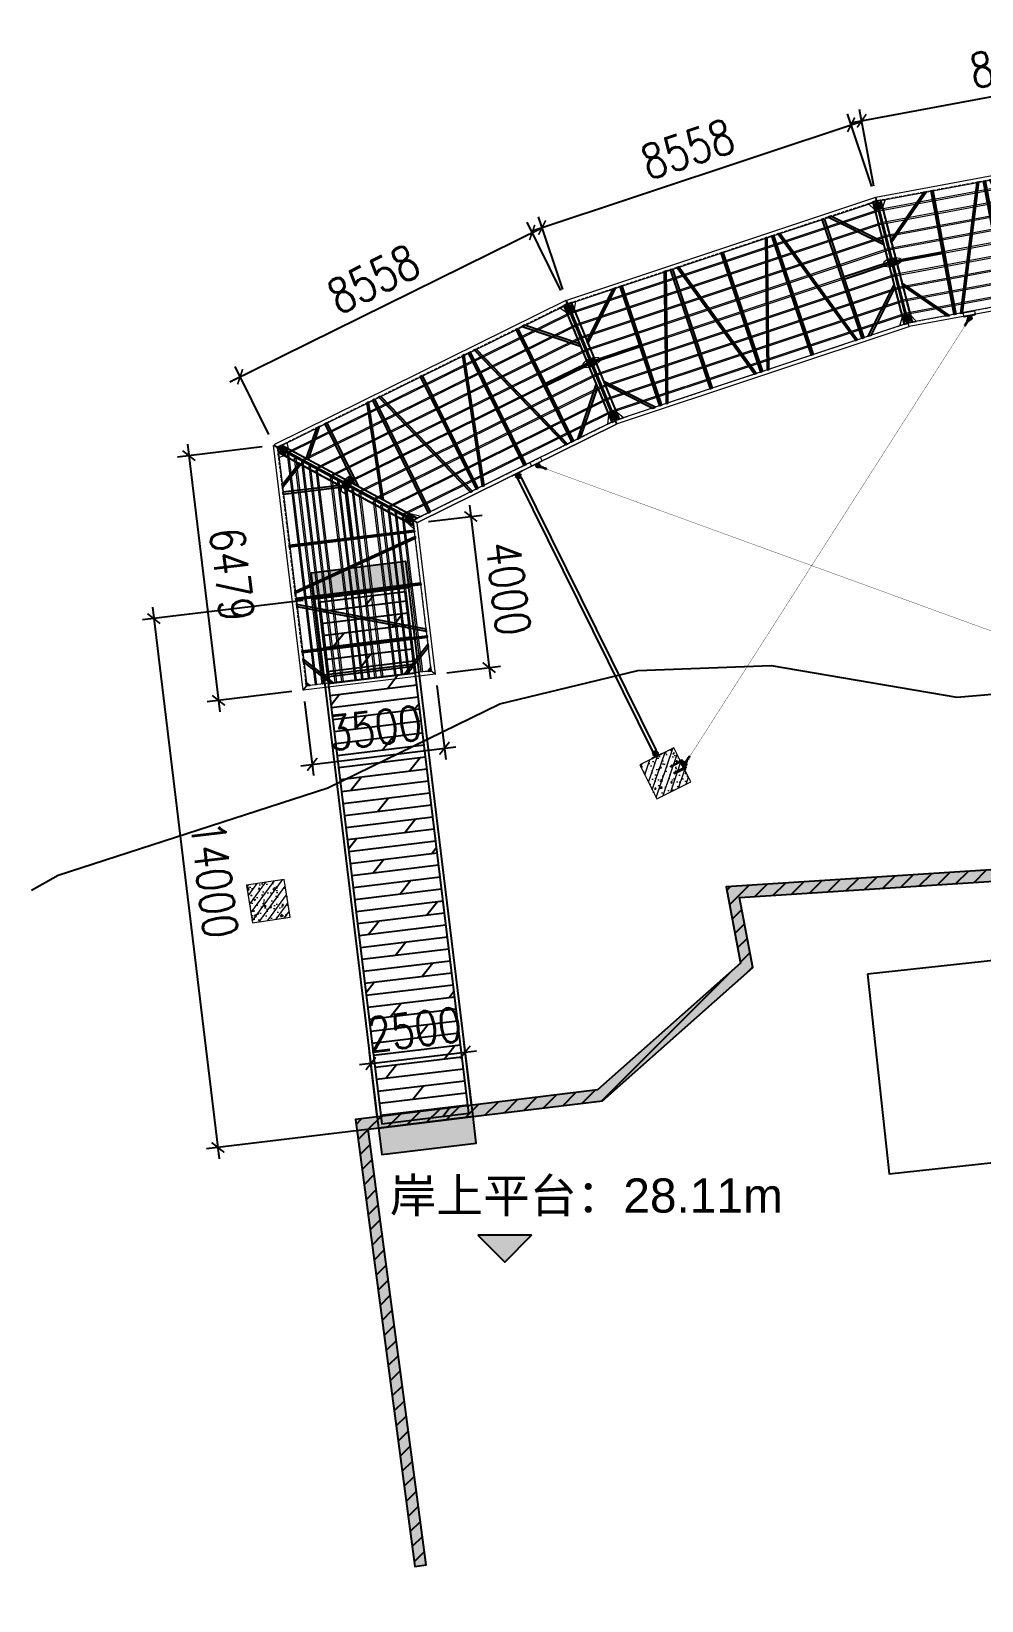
# Model space of a CAD drawing. Header units: millimetres. Extents: x 11827 to 862553, y 15071 to 134256.
# Drawn here: x 392438 to 417404, y 47654 to 88890 of the extents above; entities that cross this region are included whole.
import ezdxf

# ---------------------------------------------------------------- set-up
doc = ezdxf.new("R2010")
doc.units = ezdxf.units.MM
for name, pattern in [('CENTER', [2, 1.25, -0.25, 0.25, -0.25]), ('DASHDOT2', [12.7, 6.35, -3.175, 0, -3.175]), ('DASHED2', [9.525, 6.35, -3.175]), ('HIDDEN', [0.375, 0.25, -0.125])]:
    doc.linetypes.add(name, pattern=pattern)
for name, color, linetype in [('BS-Annectent', 115, 'Continuous'), ('HR-dimension', 9, 'Continuous'), ('STEEL', 34, 'Continuous'), ('抱桩器', 255, 'Continuous'), ('连接端梁', 130, 'Continuous'), ('铝横梁', 220, 'Continuous')]:
    doc.layers.add(name, color=color, linetype=linetype)
for name, color, linetype, lineweight in [('加强板', 140, 'Continuous', 18), ('扣板', 7, 'Continuous', 9), ('文字标注', 220, 'Continuous', 18), ('橡胶块', 30, 'Continuous', 9), ('结构', 52, 'Continuous', 18), ('虚线', 8, 'Continuous', 0), ('铝主梁', 3, 'Continuous', 9), ('铝龙骨', 7, 'Continuous', 9)]:
    doc.layers.add(name, color=color, linetype=linetype, lineweight=lineweight)
doc.styles.add('HZTXT', font='txtw.shx', dxfattribs={"width": 0.8, "bigfont": 'hztxtw.shx'})
doc.styles.get("Standard").update_dxf_attribs({"font": 'arial.ttf'})
doc.dimstyles.new('DIM-300', dxfattribs={"dimscale": 300, "dimtxt": 3, "dimasz": 1, "dimexe": 1, "dimexo": 1, "dimgap": 1, "dimtad": 1, "dimdec": 0, "dimdsep": 46, "dimtxsty": 'HZTXT', "dimblk": 'ARCHTICK', "dimcen": 0, "dimdle": 1, "dimclrd": 9, "dimclre": 9, "dimclrt": 2, "dimadec": 1, "dimazin": 0, "dimtfac": 1, "dimtdec": 0, "dimtix": 1, "dimtmove": 2, "dimatfit": 3, "dimldrblk": 'ARCHTICK', "dimfxl": 10, "dimtolj": 1, "dimtzin": 0, "dimarcsym": 1})
pattern_1 = [(322.3042363, (-182477.9547, -50528.7565), (6.337899573, -0.8851938), [7.9375, -1.5875, 0, -1.5875])]
pattern_2 = [(322.3042363, (-55311.4466, 178520.0052), (6.337899573, -0.8851938), [7.9375, -1.5875, 0, -1.5875])]
pattern_3 = [(45, (-68008.16, -15146.68), (-112.2532, 112.2532), [])]
pattern_4 = [(50, (-68008.16, -15146.68), (455.4617, -39.8477), [47.625, -523.875]), (355, (-68008.16, -15146.7), (-88.1086, 477.642), [38.1, -419.1015]), (100.45144, (-67970.2, -15150), (367.353, 437.7944), [40.475, -445.2256]), (46.1842, (-68008.16, -15019.7), (677.6976, -105.106), [71.4375, -785.8125]), (96.6356, (-67951.7, -15028.44), (593.5103, 618.5653), [60.7126, -667.839]), (351.1842, (-68008.16, -15019.7), (593.51, 618.565), [57.15, -628.649]), (21, (-67944.66, -15051.43), (379.036, -255.663), [47.625, -523.875]), (326, (-67944.66, -15051.43), (154.505, 460.47), [38.1, -419.1]), (71.45144, (-67913.07, -15072.74), (533.541, 204.807), [40.475, -445.2248]), (37.5, (-68008.16, -15146.68), (7.7215, 211.3876), [0, -414.02, 0, -425.45, 0, -420.6875]), (7.5, (-68008.16, -15146.68), (167.04916, 250.45144), [0, -242.57, 0, -404.495, 0, -160.3375]), (327.5, (-68149.76, -15146.68), (338.9765, -14.32186), [0, -158.75, 0, -495.3, 0, -657.225]), (317.5, (-68213.26, -15146.68), (370.323, 63.5662), [0, -206.375, 0, -328.93, 0, -466.725])]

# ---------------------------------------------------------------- blocks, each defined once
blk = doc.blocks.new('thwerg')
at = {"linetype": 'Continuous'}
h = blk.add_hatch(dxfattribs=at)
h.set_pattern_fill('AR-CONC', color=252, scale=5)
h.paths.add_polyline_path([(125890, -32795), (125541, -30956), (144375, -29749), (144792, -28301), (167849, -30703), (167718, -32134), (177330, -33007), (175981, -40288), (177064, -40496), (176008, -49398), (176306, -49434), (177395, -40254), (176330, -40050), (177685, -32738), (168044, -31863), (168175, -30435), (144574, -27977), (144145, -29463), (125184, -30678), (125563, -32683), (121810, -36014), (115445, -36787), (117010, -48533), (117307, -48493), (115782, -37048), (121939, -36301)])
h = blk.add_hatch(dxfattribs=at)
h.set_pattern_fill('ANSI31', color=252, scale=100)
h.paths.add_polyline_path([(144375, -29749), (144792, -28301), (167849, -30703), (167718, -32134), (177330, -33007), (175981, -40288), (177064, -40496), (176008, -49398), (176306, -49434), (177395, -40254), (176330, -40050), (177685, -32738), (168044, -31863), (168175, -30435), (144574, -27977), (144145, -29463), (125184, -30678), (125563, -32683), (121810, -36014), (115445, -36787), (117010, -48533), (117307, -48493), (115782, -37048), (121939, -36301), (125890, -32795), (125541, -30956)])
at = {"color": 252, "linetype": 'Continuous', "flags": 128}
for points, elevation in [([(106933, -30769), (107635, -30369), (114725, -28078), (119240, -25868), (122867, -24992), (126369, -24863), (131244, -25695), (140044, -24946), (146723, -24787), (160192, -25793), (172447, -28232), (182746, -30446)], -32017), ([(168175, -30435), (144574, -27977), (144145, -29463), (125184, -30678), (125563, -32683), (121810, -36014), (115445, -36787), (117010, -48533), (117307, -48493), (115782, -37048), (121939, -36301), (125890, -32795), (125541, -30956), (144375, -29749), (144792, -28301), (167849, -30703)], -2496)]:
    blk.add_lwpolyline(points, dxfattribs=dict(at, elevation=elevation))
at = {"color": 252, "linetype": 'Continuous', "elevation": -32017, "flags": 128}
blk.add_lwpolyline([(128902, -32969), (129469, -38215), (138338, -37256), (137771, -32010), (128902, -32969)], close=True, dxfattribs=at)
blk = doc.blocks.new('_ArchTick')
at = {"color": 0, "linetype": 'ByBlock', "lineweight": 100, "const_width": 0.15}
blk.add_lwpolyline([(-0.5, -0.5), (0.5, 0.5)], dxfattribs=at)
blk = doc.blocks.new('*D181')
at = {"color": 9, "lineweight": -2, "transparency": 16777216}
for p, q in [((403946, 76441), (404501, 71874)), ((402872, 76008), (404280, 76179)), ((403353, 72037), (404762, 72208))]:
    blk.add_line(p, q, dxfattribs=at)
at = {"layer": 'Defpoints', "color": 0, "transparency": 16777216}
for p in [(402574, 75972, 29521), (404464, 72172), (403056, 72001, 29521)]:
    blk.add_point(p, dxfattribs=at)
at = {"color": 9, "lineweight": -2, "transparency": 16777216, "xscale": 300, "yscale": 300, "zscale": 300}
for p, rotation in [((403983, 76143), 96.91862478794042), ((404464, 72172), 276.9186247879404)]:
    blk.add_blockref('_ArchTick', p, dxfattribs=dict(at, rotation=rotation))
at = {"color": 2, "transparency": 16777216, "insert": (404968, 74248), "char_height": 900, "attachment_point": 5, "rotation": 276.9186, "style": 'HZTXT'}
blk.add_mtext('\\A1;4000', dxfattribs=at)
blk = doc.blocks.new('*D182')
at = {"color": 9, "lineweight": -2, "transparency": 16777216}
for p, q in [((403092, 71703), (403328, 69754)), ((399617, 71282), (399854, 69332)), ((399520, 69594), (403590, 70088))]:
    blk.add_line(p, q, dxfattribs=at)
at = {"layer": 'Defpoints', "color": 0, "transparency": 16777216}
for p in [(403056, 72001, 29521), (399581, 71579, 29521), (403292, 70052)]:
    blk.add_point(p, dxfattribs=at)
at = {"color": 9, "lineweight": -2, "transparency": 16777216, "xscale": 300, "yscale": 300, "zscale": 300}
for p, rotation in [((403292, 70052), 6.9186247879407), ((399818, 69630), 186.9186247879407)]:
    blk.add_blockref('_ArchTick', p, dxfattribs=dict(at, rotation=rotation))
at = {"color": 2, "transparency": 16777216, "insert": (401464, 70585), "char_height": 900, "attachment_point": 5, "rotation": 6.9186, "style": 'HZTXT'}
blk.add_mtext('\\A1;3500', dxfattribs=at)
blk = doc.blocks.new('GW-2.5x15m')
h = blk.add_hatch()
h.set_pattern_fill('DOLMIT', color=252, scale=50, angle=89.9991)
h.set_pattern_definition([(89.999106, (-806344.56, -2433484.9), (-317.5, 0.004954), []), (134.999106, (-806344.6, -2433484.9), (-635.00947, -634.98966), [449.0128, -898.0256])])
edge = h.paths.add_edge_path()
edge.add_line((134432, 62749), (120632, 62749))
edge.add_line((120632, 62749), (120632, 60449))
edge.add_line((119632, 60449), (134432, 60449))
edge.add_line((134432, 60449), (134432, 62749))
h = blk.add_hatch()
h.set_pattern_fill('DOTS', color=256, scale=50)
h.paths.add_polyline_path([(120532, 62849), (119832, 62849), (119832, 60349), (120532, 60349)])
h.paths.add_polyline_path([(135232, 62849), (134532, 62849), (134532, 60349), (135232, 60349)])
at = {"color": 1}
for points in [[(120532, 62849), (120532, 60349), (119832, 60349), (119832, 62849)], [(134532, 62849), (134532, 60349), (135232, 60349), (135232, 62849)]]:
    blk.add_lwpolyline(points, close=True, dxfattribs=at)
at = {"layer": '抱桩器', "color": 1}
for points in [[(120532, 60349), (134532, 60349), (134532, 62849), (120532, 62849)], [(120632, 60449), (134432, 60449), (134432, 62749), (120632, 62749)]]:
    blk.add_lwpolyline(points, close=True, dxfattribs=at)
blk = doc.blocks.new('*U162')
at = {"layer": '结构'}
h = blk.add_hatch(dxfattribs=at)
h.set_pattern_fill('ANSI36', color=252, angle=-82.6958)
h.set_pattern_definition(pattern_1)
h.paths.add_polyline_path([(-129, 51), (-150, 49), (-148, 37), (-127, 39)])
h.paths.add_polyline_path([(109, 82), (-111, 54), (-109, 42), (111, 70)])
h.paths.add_polyline_path([(148, 87), (127, 84), (129, 72), (150, 75)])
h.paths.add_polyline_path([(62, 64), (50, 62), (56, 15), (68, 17)])
h.paths.add_polyline_path([(73, -19), (61, -20), (64, -47), (76, -45)])
h.paths.add_polyline_path([(7, 56), (-5, 55), (1, 8), (13, 10)])
h.paths.add_polyline_path([(17, -26), (5, -27), (9, -54), (21, -53)])
h.paths.add_polyline_path([(-49, 49), (-61, 48), (-55, 1), (-43, 3)])
h.paths.add_polyline_path([(-38, -33), (-50, -34), (-47, -61), (-35, -60)])
h = blk.add_hatch(dxfattribs=at)
h.set_pattern_fill('ANSI36', color=252, angle=-82.6958)
h.set_pattern_definition(pattern_2)
h.paths.add_polyline_path([(39, 13), (36, 40), (24, 39), (27, 12)])
h.paths.add_polyline_path([(49, -64), (44, -22), (32, -24), (37, -66)])
h.paths.add_polyline_path([(77, -73), (76, -61), (-43, -76), (-42, -88)])
h.paths.add_polyline_path([(-5, -71), (-10, -29), (-22, -31), (-16, -72)])
h.paths.add_polyline_path([(-14, 6), (-18, 33), (-30, 32), (-26, 5)])
at = {"layer": '文字标注', "color": 1, "linetype": 'CENTER', "ltscale": 2}
for points in [[(-129, 51), (-111, 54), (-109, 42), (-127, 39)], [(-38, -33), (-50, -34), (-55, 1), (-43, 3)], [(-10, -29), (-22, -31), (-26, 5), (-14, 6)], [(17, -26), (5, -27), (1, 8), (13, 10)], [(44, -22), (32, -24), (27, 12), (39, 13)], [(61, -20), (73, -19), (68, 17), (56, 15)], [(127, 84), (109, 82), (111, 70), (129, 72)]]:
    blk.add_lwpolyline(points, close=True, dxfattribs=at)
for points in [[(-118, 36), (-119, 47), (-120, 57)], [(106, 4), (-84, -21)], [(120, 66), (119, 78), (118, 88)], [(74, 0), (-56, -17)]]:
    blk.add_lwpolyline(points, dxfattribs=at)
at = {"layer": '结构'}
for points in [[(-150, 49), (148, 87), (150, 75), (-148, 37), (-150, 49)], [(-49, 49), (-35, -60), (-47, -61), (-61, 48), (-49, 49)], [(-18, 33), (-5, -71), (-16, -72), (-30, 32), (-18, 33)], [(7, 56), (21, -53), (9, -54), (-5, 55), (7, 56)], [(36, 40), (49, -64), (37, -66), (24, 39), (36, 40)], [(50, 62), (64, -47), (76, -45), (62, 64), (50, 62)]]:
    blk.add_lwpolyline(points, dxfattribs=at)
blk.add_lwpolyline([(-43, -76), (76, -61), (77, -73), (-42, -88)], close=True, dxfattribs=at)
blk = doc.blocks.new('*U163')
at = {"color": 0, "linetype": 'ByBlock', "lineweight": -2, "transparency": 16777216}
blk.add_blockref('*U162', (0, 0), dxfattribs=at)
blk = doc.blocks.new('*U164')
at = {"layer": '结构'}
h = blk.add_hatch(dxfattribs=at)
h.set_pattern_fill('ANSI36', color=252, angle=-82.6958)
h.set_pattern_definition(pattern_1)
h.paths.add_polyline_path([(-129, 51), (-150, 49), (-148, 37), (-127, 39)])
h.paths.add_polyline_path([(109, 82), (-111, 54), (-109, 42), (111, 70)])
h.paths.add_polyline_path([(148, 87), (127, 84), (129, 72), (150, 75)])
h.paths.add_polyline_path([(62, 64), (50, 62), (56, 15), (68, 17)])
h.paths.add_polyline_path([(73, -19), (61, -20), (64, -47), (76, -45)])
h.paths.add_polyline_path([(7, 56), (-5, 55), (1, 8), (13, 10)])
h.paths.add_polyline_path([(17, -26), (5, -27), (9, -54), (21, -53)])
h.paths.add_polyline_path([(-49, 49), (-61, 48), (-55, 1), (-43, 3)])
h.paths.add_polyline_path([(-38, -33), (-50, -34), (-47, -61), (-35, -60)])
h = blk.add_hatch(dxfattribs=at)
h.set_pattern_fill('ANSI36', color=252, angle=-82.6958)
h.set_pattern_definition(pattern_2)
h.paths.add_polyline_path([(39, 13), (36, 40), (24, 39), (27, 12)])
h.paths.add_polyline_path([(49, -64), (44, -22), (32, -24), (37, -66)])
h.paths.add_polyline_path([(77, -73), (76, -61), (-43, -76), (-42, -88)])
h.paths.add_polyline_path([(-5, -71), (-10, -29), (-22, -31), (-16, -72)])
h.paths.add_polyline_path([(-14, 6), (-18, 33), (-30, 32), (-26, 5)])
at = {"layer": '文字标注', "color": 1, "linetype": 'CENTER', "ltscale": 2}
for points in [[(-129, 51), (-111, 54), (-109, 42), (-127, 39)], [(-38, -33), (-50, -34), (-55, 1), (-43, 3)], [(-10, -29), (-22, -31), (-26, 5), (-14, 6)], [(17, -26), (5, -27), (1, 8), (13, 10)], [(44, -22), (32, -24), (27, 12), (39, 13)], [(61, -20), (73, -19), (68, 17), (56, 15)], [(127, 84), (109, 82), (111, 70), (129, 72)]]:
    blk.add_lwpolyline(points, close=True, dxfattribs=at)
for points in [[(-118, 36), (-119, 47), (-120, 57)], [(106, 4), (-84, -21)], [(120, 66), (119, 78), (118, 88)], [(74, 0), (-56, -17)]]:
    blk.add_lwpolyline(points, dxfattribs=at)
at = {"layer": '结构'}
for points in [[(-150, 49), (148, 87), (150, 75), (-148, 37), (-150, 49)], [(-49, 49), (-35, -60), (-47, -61), (-61, 48), (-49, 49)], [(-18, 33), (-5, -71), (-16, -72), (-30, 32), (-18, 33)], [(7, 56), (21, -53), (9, -54), (-5, 55), (7, 56)], [(36, 40), (49, -64), (37, -66), (24, 39), (36, 40)], [(50, 62), (64, -47), (76, -45), (62, 64), (50, 62)]]:
    blk.add_lwpolyline(points, dxfattribs=at)
blk.add_lwpolyline([(-43, -76), (76, -61), (77, -73), (-42, -88)], close=True, dxfattribs=at)
blk = doc.blocks.new('*U161')
at = {"color": 0, "linetype": 'ByBlock', "lineweight": -2, "transparency": 16777216}
blk.add_blockref('*U164', (0, 0), dxfattribs=at)
blk = doc.blocks.new('*U141')
for points in [[(-42, 4000), (-42, -4000)], [(58, 4000), (58, -4000)]]:
    blk.add_lwpolyline(points)
at = {"rotation": 352.6957637374326}
blk.add_blockref('*U161', (0, 4082), dxfattribs=at)
at = {"xscale": -1, "rotation": 187.3042362625675}
blk.add_blockref('*U163', (0, -4082), dxfattribs=at)
blk = doc.blocks.new('*U142')
at = {"color": 0, "linetype": 'ByBlock', "lineweight": -2, "transparency": 16777216}
blk.add_blockref('*U141', (0, 0), dxfattribs=at)
blk = doc.blocks.new('*U155')
at = {"layer": '结构'}
h = blk.add_hatch(dxfattribs=at)
h.set_pattern_fill('ANSI31', color=256, scale=50)
h.set_pattern_definition(pattern_3)
h.paths.add_polyline_path([(500, 500), (-500, 500), (-500, -500), (500, -500)])
h = blk.add_hatch(dxfattribs=at)
h.set_pattern_fill('AR-CONC', color=256, scale=2.5)
h.set_pattern_definition(pattern_4)
h.paths.add_polyline_path([(500, 500), (-500, 500), (-500, -500), (500, -500)])
blk.add_lwpolyline([(-500, 500), (-500, -500), (500, -500), (500, 500), (-500, 500)], dxfattribs=at)
blk = doc.blocks.new('*U156')
at = {"color": 0, "linetype": 'ByBlock', "lineweight": -2, "transparency": 16777216}
blk.add_blockref('*U155', (0, 0), dxfattribs=at)
blk = doc.blocks.new('*D185')
at = {"color": 9, "lineweight": -2, "transparency": 16777216}
for p, q in [((398503, 77975), (396278, 77705)), ((396540, 78039), (397392, 71012)), ((399283, 71543), (397058, 71273))]:
    blk.add_line(p, q, dxfattribs=at)
at = {"layer": 'Defpoints', "color": 0, "transparency": 16777216}
for p in [(398801, 78011, 29521), (399581, 71579, 29521), (397356, 71310)]:
    blk.add_point(p, dxfattribs=at)
at = {"color": 9, "lineweight": -2, "transparency": 16777216, "xscale": 300, "yscale": 300, "zscale": 300}
for p, rotation in [((396576, 77742), 96.91862478794047), ((397356, 71310), 276.9186247879405)]:
    blk.add_blockref('_ArchTick', p, dxfattribs=dict(at, rotation=rotation))
at = {"color": 2, "transparency": 16777216, "insert": (397710, 74616), "char_height": 900, "attachment_point": 5, "rotation": 276.9186, "style": 'HZTXT'}
blk.add_mtext('\\A1;6479', dxfattribs=at)
blk = doc.blocks.new('*D186')
at = {"color": 9, "lineweight": -2, "transparency": 16777216}
for p, q in [((399577, 73935), (395356, 73423)), ((395618, 73757), (397376, 59263)), ((401263, 60037), (397042, 59525))]:
    blk.add_line(p, q, dxfattribs=at)
at = {"layer": 'Defpoints', "color": 0, "transparency": 16777216}
for p in [(399874, 73971, 29521), (401561, 60073, 29521), (397340, 59561)]:
    blk.add_point(p, dxfattribs=at)
at = {"color": 9, "lineweight": -2, "transparency": 16777216, "xscale": 300, "yscale": 300, "zscale": 300}
for p, rotation in [((395654, 73459), 96.9173732974758), ((397340, 59561), 276.9173732974758)]:
    blk.add_blockref('_ArchTick', p, dxfattribs=dict(at, rotation=rotation))
at = {"color": 2, "transparency": 16777216, "insert": (397242, 66600), "char_height": 900, "attachment_point": 5, "rotation": 276.9174, "style": 'HZTXT'}
blk.add_mtext('\\A1;14000', dxfattribs=at)
blk = doc.blocks.new('*D187')
at = {"color": 9, "lineweight": -2, "transparency": 16777216}
for p, q in [((404006, 60672), (403801, 62364)), ((401524, 60371), (401319, 62063)), ((401355, 61765), (403837, 62066)), ((403837, 62066), (404135, 62103)), ((401355, 61765), (401057, 61729))]:
    blk.add_line(p, q, dxfattribs=at)
at = {"layer": 'Defpoints', "color": 0, "transparency": 16777216}
for p in [(403837, 62066), (404042, 60374, 29521), (401561, 60073, 29521)]:
    blk.add_point(p, dxfattribs=at)
at = {"color": 9, "lineweight": -2, "transparency": 16777216, "xscale": 300, "yscale": 300, "zscale": 300}
for p, rotation in [((401355, 61765), 6.917373297474123), ((403837, 62066), 186.9173732974741)]:
    blk.add_blockref('_ArchTick', p, dxfattribs=dict(at, rotation=rotation))
at = {"color": 2, "transparency": 16777216, "insert": (402506, 62660), "char_height": 900, "attachment_point": 5, "rotation": 6.9174, "style": 'HZTXT'}
blk.add_mtext('\\A1;2500', dxfattribs=at)
blk = doc.blocks.new('A$C0D8A069B')
at = {"layer": '加强板'}
blk.add_lwpolyline([(80, -100), (0, -100), (0, 100), (80, 100), (200, 45), (200, -55), (80, -100)], dxfattribs=at)
for centre in [(40, 50), (40, -50)]:
    blk.add_circle(centre, 9, dxfattribs=at)
blk = doc.blocks.new('jghjy')
at = {"layer": '加强板', "color": 5}
for points in [[(702525, 98057), (702285, 98057), (702321, 97907), (702386, 97861)], [(700184, 94753), (699984, 94753), (700235, 94962), (700300, 94916)]]:
    blk.add_lwpolyline(points, close=True, dxfattribs=at)
for centre in [(702365, 97900), (702423, 97982), (700198, 94841), (700256, 94923)]:
    blk.add_circle(centre, 9, dxfattribs=at)
at = {"layer": '虚线', "color": 1, "linetype": 'HIDDEN', "ltscale": 300}
for p, q in [((696235, 98057), (702546, 98057)), ((696235, 94753), (696235, 98057)), ((702439, 98057), (700099, 94753)), ((696235, 94753), (700206, 94753))]:
    blk.add_line(p, q, dxfattribs=at)
at = {"layer": '连接端梁'}
blk.add_lwpolyline([(700197, 94753), (702537, 98057), (702427, 98057), (700086, 94753)], close=True, dxfattribs=at)
at = {"layer": '铝主梁', "color": 3}
for points in [[(702539, 98047), (696245, 98047), (696137, 98155), (702616, 98155)], [(702539, 98047), (696245, 98047), (696137, 98155), (702616, 98155)], [(696245, 98047), (696245, 94763), (696137, 94655), (696137, 98155)], [(702616, 98155), (702539, 98047)]]:
    blk.add_lwpolyline(points, dxfattribs=at)
for points in [[(696137, 98155), (696245, 98047), (696245, 94763), (696137, 94655)], [(696137, 94655), (700137, 94655), (700213, 94763), (696245, 94763)]]:
    blk.add_lwpolyline(points, close=True, dxfattribs=at)
at = {"layer": '铝横梁', "color": 243}
for points in [[(696235, 97417), (696874, 98057), (696942, 98057), (696235, 97350)], [(696235, 98040), (696252, 98057), (696319, 98057), (696235, 97972)], [(697161, 98057), (697161, 94753), (697113, 94753), (697113, 98057)], [(698337, 98057), (697286, 94753), (697336, 94753), (698388, 98057)], [(698561, 98057), (698561, 94753), (698513, 94753), (698513, 98057)], [(698736, 98057), (699788, 94753), (699737, 94753), (698686, 98057)], [(699961, 98057), (699961, 94753), (699913, 94753), (699913, 98057)], [(701313, 98057), (701312, 96483), (701360, 96551), (701361, 98057)], [(702065, 97545), (701553, 98057), (701486, 98057), (702037, 97506)], [(696412, 97527), (696413, 95282), (696461, 95234), (696461, 97576)], [(696235, 95392), (696874, 94753), (696942, 94753), (696235, 95460)], [(696235, 94770), (696252, 94753), (696319, 94753), (696235, 94837)]]:
    blk.add_lwpolyline(points, close=True, dxfattribs=at)
at = {"layer": '铝横梁', "color": 243, "elevation": 0}
blk.add_lwpolyline([(701274, 96429), (699961, 96429), (699961, 96381), (701240, 96381)], close=True, dxfattribs=at)
at = {"layer": '铝龙骨', "color": 0}
for points in [[(696235, 97790), (696235, 97820), (702343, 97820), (702343, 97790)], [(696235, 97615), (696235, 97645), (702213, 97645), (702213, 97615)], [(696235, 97440), (696235, 97470), (702093, 97470), (702093, 97440)], [(696235, 97265), (696235, 97295), (701963, 97295), (701963, 97265)], [(696235, 97090), (696235, 97120), (701843, 97120), (701843, 97090)], [(696235, 96740), (696235, 96770), (701593, 96770), (701593, 96740)], [(696235, 96565), (696235, 96595), (701473, 96595), (701473, 96565)], [(696235, 96390), (696235, 96420), (701343, 96420), (701343, 96390)], [(696235, 96215), (696235, 96245), (701223, 96245), (701223, 96215)], [(696235, 96040), (696235, 96070), (701093, 96070), (701093, 96040)], [(696235, 95690), (696235, 95720), (700843, 95720), (700843, 95690)], [(696235, 95515), (696235, 95545), (700713, 95545), (700713, 95515)], [(696235, 95340), (696235, 95370), (700593, 95370), (700593, 95340)], [(696235, 95165), (696235, 95195), (700493, 95195), (700493, 95165)], [(696235, 94990), (696235, 95020), (700343, 95020), (700343, 94990)]]:
    blk.add_lwpolyline(points, close=True, dxfattribs=at)
at = {"xscale": -1, "rotation": 324.6883835406001}
blk.add_blockref('A$C0D8A069B', (701343, 96388), dxfattribs=at)
blk = doc.blocks.new('tjjkrf')
at = {"layer": '加强板', "color": 5}
for points in [[(718830, 98057), (719070, 98057), (719034, 97907), (718969, 97861)], [(727273, 98057), (727073, 98057), (727179, 97863), (727259, 97857)], [(721170, 94753), (721370, 94753), (721120, 94962), (721054, 94916)], [(727045, 94753), (726845, 94753), (726979, 94958), (727059, 94952)]]:
    blk.add_lwpolyline(points, close=True, dxfattribs=at)
for centre in [(718932, 97982), (718990, 97900), (727221, 97880), (727227, 97980), (721099, 94923), (721156, 94841), (727011, 94835), (727018, 94935)]:
    blk.add_circle(centre, 9, dxfattribs=at)
at = {"layer": '结构', "color": 251}
blk.add_lwpolyline([(721218, 94655), (727056, 94655), (727297, 98155), (718739, 98155)], close=True, dxfattribs=at)
at = {"layer": '虚线', "color": 1, "linetype": 'HIDDEN', "ltscale": 300}
for p, q in [((727290, 98057), (718809, 98057)), ((718916, 98057), (721256, 94753)), ((727203, 98057), (726975, 94753)), ((727063, 94753), (721149, 94753))]:
    blk.add_line(p, q, dxfattribs=at)
at = {"layer": '连接端梁'}
for points in [[(721158, 94753), (718817, 98057), (718928, 98057), (721268, 94753)], [(727055, 94753), (727283, 98057), (727193, 98057), (726965, 94753)]]:
    blk.add_lwpolyline(points, close=True, dxfattribs=at)
at = {"layer": '铝主梁', "color": 3}
for points in [[(718816, 98047), (727290, 98047), (727297, 98155), (718739, 98155)], [(718816, 98047), (727290, 98047), (727297, 98155), (718739, 98155)], [(718739, 98155), (718816, 98047)]]:
    blk.add_lwpolyline(points, dxfattribs=at)
blk.add_lwpolyline([(727056, 94655), (721218, 94655), (721142, 94763), (727064, 94763)], close=True, dxfattribs=at)
at = {"layer": '铝横梁', "color": 243}
for points in [[(719351, 97459), (719949, 98057), (720017, 98057), (719379, 97419)], [(720242, 98057), (720243, 96200), (720195, 96268), (720194, 98057)], [(721419, 98057), (720647, 95630), (720681, 95581), (721469, 98057)], [(721642, 98057), (721642, 94753), (721594, 94753), (721594, 98057)], [(721818, 98057), (722869, 94753), (722819, 94753), (721767, 98057)], [(723042, 98057), (723042, 94753), (722994, 94753), (722994, 98057)], [(724219, 98057), (723167, 94753), (723218, 94753), (724269, 98057)], [(724442, 98057), (724442, 94753), (724394, 94753), (724394, 98057)], [(724618, 98057), (725669, 94753), (725619, 94753), (724567, 98057)], [(725842, 98057), (725842, 94753), (725794, 94753), (725794, 98057)], [(727118, 96974), (726035, 98057), (725967, 98057), (727114, 96910)], [(727034, 95751), (726035, 94753), (725967, 94753), (727039, 95824)]]:
    blk.add_lwpolyline(points, close=True, dxfattribs=at)
for points in [[(720195, 96541), (720066, 96450)], [(720195, 96482), (720094, 96411)]]:
    blk.add_lwpolyline(points, dxfattribs=at)
at = {"layer": '铝横梁', "color": 243, "elevation": 0}
blk.add_lwpolyline([(727081, 96429), (725842, 96429), (725842, 96381), (727077, 96381)], close=True, dxfattribs=at)
at = {"layer": '铝龙骨', "color": 0}
for points in [[(727269, 97790), (727269, 97820), (719001, 97820), (719001, 97790)], [(727239, 97440), (727239, 97470), (719246, 97470), (719246, 97440)], [(727219, 97090), (727219, 97120), (719496, 97120), (719496, 97090)], [(727199, 96740), (727199, 96770), (719741, 96770), (719741, 96740)], [(727169, 96390), (727169, 96420), (719991, 96420), (719991, 96390)], [(727149, 96040), (727149, 96070), (720241, 96070), (720241, 96040)], [(727119, 95690), (727119, 95720), (720491, 95720), (720491, 95690)], [(727099, 95340), (727099, 95370), (720741, 95370), (720741, 95340)], [(727074, 94990), (727074, 95020), (720991, 95020), (720991, 94990)]]:
    blk.add_lwpolyline(points, close=True, dxfattribs=at)
at = {"rotation": 35.31161645939986}
blk.add_blockref('A$C0D8A069B', (720011, 96388), dxfattribs=at)
at = {"xscale": -1, "rotation": 356.0587159667313}
blk.add_blockref('A$C0D8A069B', (727159, 96405), dxfattribs=at)
blk = doc.blocks.new('yhhtre')
at = {"layer": '加强板', "color": 5}
for points in [[(742899, 98057), (743099, 98057), (742992, 97863), (742912, 97857)], [(751408, 98057), (751208, 98057), (751314, 97863), (751394, 97857)], [(743126, 94753), (743326, 94753), (743192, 94958), (743113, 94952)], [(751180, 94753), (750980, 94753), (751114, 94958), (751194, 94952)]]:
    blk.add_lwpolyline(points, close=True, dxfattribs=at)
for centre in [(742944, 97980), (742951, 97880), (751356, 97880), (751363, 97980), (743154, 94935), (743161, 94835), (751146, 94835), (751153, 94935)]:
    blk.add_circle(centre, 9, dxfattribs=at)
at = {"layer": '虚线', "color": 1, "linetype": 'HIDDEN', "ltscale": 300}
for p, q in [((751426, 98057), (742881, 98057)), ((742969, 98057), (743196, 94753)), ((751338, 98057), (751110, 94753)), ((751198, 94753), (743109, 94753))]:
    blk.add_line(p, q, dxfattribs=at)
at = {"layer": '连接端梁'}
for points in [[(743116, 94753), (742889, 98057), (742979, 98057), (743206, 94753)], [(751190, 94753), (751418, 98057), (751328, 98057), (751100, 94753)]]:
    blk.add_lwpolyline(points, close=True, dxfattribs=at)
at = {"layer": '铝主梁', "color": 3}
for points in [[(742882, 98047), (751425, 98047), (751432, 98155), (742874, 98155)], [(742882, 98047), (751425, 98047), (751432, 98155), (742874, 98155)], [(742874, 98155), (742882, 98047)]]:
    blk.add_lwpolyline(points, dxfattribs=at)
blk.add_lwpolyline([(751191, 94655), (743115, 94655), (743108, 94763), (751199, 94763)], close=True, dxfattribs=at)
at = {"layer": '铝横梁', "color": 243}
for points in [[(743053, 96974), (744136, 98057), (744204, 98057), (743058, 96910)], [(744377, 98057), (744377, 94753), (744329, 94753), (744329, 98057)], [(745554, 98057), (744502, 94753), (744553, 94753), (745604, 98057)], [(745777, 98057), (745777, 94753), (745729, 94753), (745729, 98057)], [(745953, 98057), (747004, 94753), (746954, 94753), (745902, 98057)], [(747177, 98057), (747177, 94753), (747129, 94753), (747129, 98057)], [(748354, 98057), (747302, 94753), (747353, 94753), (748404, 98057)], [(748577, 98057), (748577, 94753), (748529, 94753), (748529, 98057)], [(748753, 98057), (749804, 94753), (749754, 94753), (748702, 98057)], [(749977, 98057), (749977, 94753), (749929, 94753), (749929, 98057)], [(751253, 96974), (750170, 98057), (750102, 98057), (751249, 96910)], [(743138, 95751), (744136, 94753), (744204, 94753), (743133, 95824)], [(751169, 95751), (750170, 94753), (750102, 94753), (751174, 95824)]]:
    blk.add_lwpolyline(points, close=True, dxfattribs=at)
at = {"layer": '铝横梁', "color": 243, "elevation": 0}
for points in [[(743091, 96429), (744329, 96429), (744329, 96381), (743094, 96381)], [(751216, 96429), (749977, 96429), (749977, 96381), (751212, 96381)]]:
    blk.add_lwpolyline(points, close=True, dxfattribs=at)
at = {"layer": '铝龙骨', "color": 0}
for points in [[(751404, 97790), (751404, 97820), (742906, 97820), (742906, 97790)], [(751374, 97440), (751374, 97470), (742931, 97470), (742931, 97440)], [(751354, 97090), (751354, 97120), (742961, 97120), (742961, 97090)], [(751334, 96740), (751334, 96770), (742986, 96770), (742986, 96740)], [(751304, 96390), (751304, 96420), (743006, 96420), (743006, 96390)], [(751284, 96040), (751284, 96070), (743036, 96070), (743036, 96040)], [(751254, 95690), (751254, 95720), (743056, 95720), (743056, 95690)], [(751234, 95340), (751234, 95370), (743076, 95370), (743076, 95340)], [(751209, 94990), (751209, 95020), (743106, 95020), (743106, 94990)]]:
    blk.add_lwpolyline(points, close=True, dxfattribs=at)
at = {"rotation": 3.941284033268664}
blk.add_blockref('A$C0D8A069B', (743012, 96405), dxfattribs=at)
at = {"xscale": -1, "rotation": 356.0587159667313}
blk.add_blockref('A$C0D8A069B', (751294, 96405), dxfattribs=at)
blk = doc.blocks.new('橡胶块')
h = blk.add_hatch()
h.set_pattern_fill('ANSI36', color=2, scale=2)
h.paths.add_polyline_path([(0, 70, 0.414213562), (-10, 80), (-180, 80, 0.414213562), (-190, 70), (-190, -70, 0.414213562), (-180, -80), (-10, -80, 0.414213562), (0, -70)])
h.paths.add_polyline_path([(-166.93, 50, -1), (-153.07, 50, -1)], flags=16)
h.paths.add_polyline_path([(-153.07, -50, -1), (-166.93, -50, -1)], flags=16)
h.paths.add_polyline_path([(-36.93, 50, -1), (-23.07, 50, -1)], flags=16)
h.paths.add_polyline_path([(-23.07, -50, -1), (-36.93, -50, -1)], flags=16)
at = {"layer": '橡胶块', "color": 1, "linetype": 'CENTER', "ltscale": 0.36}
for p, q in [((-167.623, 50), (-152.377, 50)), ((-160, 42.377), (-160, 57.623)), ((-22.377, 50), (-37.623, 50)), ((-30, 42.377), (-30, 57.623)), ((-167.623, -50), (-152.377, -50)), ((-160, -42.377), (-160, -57.623)), ((-22.377, -50), (-37.623, -50)), ((-30, -42.377), (-30, -57.623))]:
    blk.add_line(p, q, dxfattribs=at)
at = {"layer": '橡胶块', "color": 2}
blk.add_lwpolyline([(0, 70), (0, -70, -0.414213562), (-10, -80), (-180, -80, -0.414213562), (-190, -70), (-190, 70, -0.414213562), (-180, 80), (-10, 80, -0.414213562)], format="xyb", close=True, dxfattribs=at)
at = {"layer": '橡胶块', "color": 5}
for centre in [(-160, 50), (-30, 50), (-160, -50), (-30, -50)]:
    blk.add_circle(centre, 6.93, dxfattribs=at)
blk = doc.blocks.new('*D507')
at = {"color": 9, "lineweight": -2, "transparency": 16777216}
for p, q in [((397654, 79682), (405865, 83739)), ((406347, 82085), (405463, 83875)), ((398675, 78294), (397791, 80084))]:
    blk.add_line(p, q, dxfattribs=at)
at = {"layer": 'Defpoints', "color": 0, "transparency": 16777216}
for p in [(405596, 83606), (406480, 81816, 29521), (398808, 78025, 29521)]:
    blk.add_point(p, dxfattribs=at)
at = {"color": 9, "lineweight": -2, "transparency": 16777216, "xscale": 300, "yscale": 300, "zscale": 300}
for p, rotation in [((405596, 83606), 26.29539186909958), ((397923, 79815), 206.2953918690996)]:
    blk.add_blockref('_ArchTick', p, dxfattribs=dict(at, rotation=rotation))
at = {"color": 2, "transparency": 16777216, "insert": (401427, 82383), "char_height": 900, "attachment_point": 5, "rotation": 26.2954, "style": 'HZTXT'}
blk.add_mtext('\\A1;8558', dxfattribs=at)
blk = doc.blocks.new('*D508')
at = {"color": 9, "lineweight": -2, "transparency": 16777216}
for p, q in [((414519, 84810), (413882, 86722)), ((405573, 83639), (414262, 86532)), ((406399, 82106), (405763, 84018))]:
    blk.add_line(p, q, dxfattribs=at)
at = {"layer": 'Defpoints', "color": 0, "transparency": 16777216}
for p in [(413977, 86437), (414614, 84525, 29521), (406494, 81821, 29521)]:
    blk.add_point(p, dxfattribs=at)
at = {"color": 9, "lineweight": -2, "transparency": 16777216, "xscale": 300, "yscale": 300, "zscale": 300}
for p, rotation in [((413977, 86437), 18.41641743830171), ((405857, 83734), 198.4164174383017)]:
    blk.add_blockref('_ArchTick', p, dxfattribs=dict(at, rotation=rotation))
at = {"color": 2, "transparency": 16777216, "insert": (409680, 85797), "char_height": 900, "attachment_point": 5, "rotation": 18.4164, "style": 'HZTXT'}
blk.add_mtext('\\A1;8558', dxfattribs=at)
blk = doc.blocks.new('*D509')
at = {"color": 9, "lineweight": -2, "transparency": 16777216}
for p, q in [((422987, 86389), (422613, 88400)), ((413959, 86485), (422963, 88160)), ((414573, 84824), (414199, 86835))]:
    blk.add_line(p, q, dxfattribs=at)
at = {"layer": 'Defpoints', "color": 0, "transparency": 16777216}
for p in [(422668, 88105), (423042, 86094, 29521), (414628, 84529, 29521)]:
    blk.add_point(p, dxfattribs=at)
at = {"color": 9, "lineweight": -2, "transparency": 16777216, "xscale": 300, "yscale": 300, "zscale": 300}
for p, rotation in [((422668, 88105), 10.53744300750394), ((414254, 86540), 190.5374430075039)]:
    blk.add_blockref('_ArchTick', p, dxfattribs=dict(at, rotation=rotation))
at = {"color": 2, "transparency": 16777216, "insert": (418324, 88060), "char_height": 900, "attachment_point": 5, "rotation": 10.5374, "style": 'HZTXT'}
blk.add_mtext('\\A1;8558', dxfattribs=at)
blk = doc.blocks.new('*U1392')
at = {"layer": '结构'}
h = blk.add_hatch(dxfattribs=at)
h.set_pattern_fill('ANSI31', color=256, scale=50)
h.set_pattern_definition(pattern_3)
h.paths.add_polyline_path([(500, 500), (-500, 500), (-500, -500), (500, -500)])
h = blk.add_hatch(dxfattribs=at)
h.set_pattern_fill('AR-CONC', color=256, scale=2.5)
h.set_pattern_definition(pattern_4)
h.paths.add_polyline_path([(500, 500), (-500, 500), (-500, -500), (500, -500)])
blk.add_lwpolyline([(-500, 500), (-500, -500), (500, -500), (500, 500), (-500, 500)], dxfattribs=at)
blk = doc.blocks.new('*U1393')
at = {"color": 0, "linetype": 'ByBlock', "lineweight": -2, "transparency": 16777216}
blk.add_blockref('*U1392', (0, 0), dxfattribs=at)
blk = doc.blocks.new('A$C97f6d51a')
at = {"color": 1, "linetype": 'DASHDOT2'}
blk.add_line((0, 313), (0, -47), dxfattribs=at)
at = {"layer": 'BS-Annectent'}
for p, q in [((-10, 6), (9, 4)), ((-10, 2), (-6, 4)), ((-6, 1), (-10, 2)), ((-10, 2), (9, 1)), ((-9, 282), (-9, 282)), ((-9, 281), (-9, 282)), ((-9, 282), (-9, 282)), ((-9, 279), (-8, 279)), ((-8, 278), (-9, 279)), ((-9, 279), (-8, 278)), ((-9, 275), (-7, 276)), ((-6, 274), (-9, 275)), ((-9, 275), (-7, 275)), ((-9, 272), (-6, 274)), ((-6, 270), (-9, 272)), ((-9, 272), (-4, 272)), ((-9, 269), (9, 268)), ((-9, 266), (9, 265)), ((-9, 263), (9, 262)), ((-9, 260), (9, 258)), ((-9, 257), (9, 255)), ((-9, 253), (9, 252)), ((-9, 250), (9, 249)), ((-9, 247), (9, 246)), ((-9, 244), (9, 243)), ((-9, 241), (9, 240)), ((-9, 238), (9, 236)), ((-9, 235), (9, 233)), ((-9, 231), (9, 230)), ((-9, 228), (9, 227)), ((-9, 225), (9, 224)), ((-9, 222), (9, 221)), ((-9, 219), (9, 218)), ((-9, 216), (9, 215)), ((-9, 213), (9, 211)), ((-9, 209), (9, 208)), ((-9, 206), (9, 205)), ((-9, 203), (9, 202)), ((-9, 200), (9, 199)), ((-9, 197), (9, 196)), ((-9, 194), (9, 193)), ((-9, 191), (9, 189)), ((-9, 188), (9, 186)), ((-9, 184), (9, 183)), ((-9, 181), (9, 180)), ((-9, 178), (9, 177)), ((-9, 175), (9, 174)), ((-9, 172), (9, 171)), ((-9, 169), (9, 167)), ((-9, 166), (9, 164)), ((-9, 162), (9, 161)), ((-9, 159), (9, 158)), ((-9, 156), (9, 155)), ((-9, 153), (9, 152)), ((-9, 150), (9, 149)), ((-9, 147), (9, 146)), ((-9, 144), (9, 142)), ((-9, 140), (9, 139)), ((-9, 137), (9, 136)), ((-9, 134), (9, 133)), ((-9, 131), (9, 130)), ((-9, 128), (9, 127)), ((-9, 125), (9, 124)), ((-9, 122), (9, 120)), ((-9, 119), (9, 117)), ((-9, 115), (9, 114)), ((-9, 112), (9, 111)), ((-9, 109), (9, 108)), ((-9, 106), (9, 105)), ((-9, 103), (9, 102)), ((-9, 100), (9, 98)), ((-9, 97), (9, 95)), ((-9, 93), (9, 92)), ((-9, 90), (9, 89)), ((-9, 87), (9, 86)), ((-9, 84), (9, 83)), ((-9, 81), (9, 80)), ((-9, 78), (9, 76)), ((-9, 75), (9, 73)), ((-9, 71), (9, 70)), ((-9, 68), (9, 67)), ((-9, 65), (9, 64)), ((-9, 62), (9, 61)), ((-9, 59), (9, 58)), ((-9, 56), (9, 55)), ((-9, 53), (9, 51)), ((-9, 49), (9, 48)), ((-9, 46), (9, 45)), ((-9, 43), (9, 42)), ((-9, 40), (9, 39)), ((-9, 37), (9, 36)), ((-9, 34), (9, 33)), ((-9, 31), (9, 29)), ((-9, 28), (9, 26)), ((-9, 24), (9, 23)), ((-9, 21), (9, 20)), ((-9, 18), (9, 17)), ((-9, 15), (9, 14)), ((-9, 12), (9, 11)), ((-9, 9), (9, 7)), ((-8, 0), (-6, 1)), ((-6, 274), (-6, 274)), ((-6, 274), (-6, 274)), ((-6, 274), (-6, 274)), ((-6, 274), (-6, 274)), ((-6, 274), (-6, 274)), ((6, 270), (-6, 270)), ((6, 147), (-6, 148)), ((6, 116), (-6, 117)), ((6, 3), (-6, 4)), ((2, 0), (-6, 1)), ((4, 271), (9, 271)), ((6, 273), (5, 273)), ((6, 273), (5, 273)), ((6, 273), (9, 274)), ((6, 274), (9, 274)), ((9, 271), (6, 273)), ((6, 270), (9, 271)), ((6, 147), (9, 149)), ((9, 1), (6, 3)), ((7, 276), (9, 277)), ((9, 274), (7, 275)), ((7, 0), (9, 1)), ((9, 277), (8, 278)), ((8, 277), (9, 277)), ((9, 280), (9, 281)), ((9, 280), (9, 280)), ((9, 280), (9, 280)), ((-16, -24), (-16, -11)), ((12, -9), (-12, -9)), ((12, -27), (-12, -27)), ((-9, -29), (-6, -28)), ((-6, -31), (-9, -29)), ((9, -30), (-9, -29)), ((-9, -32), (-6, -31)), ((-6, -34), (-9, -32)), ((9, -33), (-9, -32)), ((-9, -35), (-6, -34)), ((-6, -37), (-9, -35)), ((9, -37), (-9, -35)), ((-9, -38), (-6, -37)), ((-6, -40), (-9, -38)), ((9, -40), (-9, -38)), ((-8, -24), (-8, -11)), ((-6, -28), (-8, -27)), ((-7, -40), (-7, -43)), ((6, -29), (-6, -28)), ((6, -29), (-6, -28)), ((6, -32), (-6, -31)), ((6, -32), (-6, -31)), ((6, -35), (-6, -34)), ((6, -38), (-6, -37)), ((6, -38), (-6, -37)), ((6, -41), (-6, -40)), ((-5, -44), (5, -44)), ((-4, -40), (-4, -43)), ((-2, -9), (0, -4)), ((9, -27), (-1, -27)), ((0, -9), (2, -4)), ((4, -41), (4, -43)), ((6, -29), (9, -27)), ((9, -30), (6, -29)), ((6, -32), (9, -30)), ((9, -33), (6, -32)), ((6, -35), (9, -33)), ((9, -37), (6, -35)), ((6, -38), (9, -37)), ((9, -40), (6, -38)), ((6, -41), (9, -40)), ((7, -41), (7, -43)), ((8, -24), (8, -11)), ((9, -27), (8, -27)), ((16, -24), (16, -11))]:
    blk.add_line(p, q, dxfattribs=at)
for points in [[(-19, -4), (-19, 0), (19, 0), (19, -4)], [(-15, -9), (15, -9), (15, -4), (-15, -4)]]:
    blk.add_lwpolyline(points, close=True, dxfattribs=at)
blk.add_lwpolyline([(10, 0), (10, 300), (0, 306), (-10, 300), (-10, 0)], dxfattribs=at)
for points in [[(16, -11, 0.612824), (8, -11, 0.305874), (-8, -11, 0.612824), (-16, -11)], [(16, -24, -0.612824), (8, -24, -0.305874), (-8, -24, -0.612824), (-16, -24)], [(-7, -43, 0.516475), (-4, -43, 0.258238), (4, -43, 0.516475), (7, -43)]]:
    blk.add_lwpolyline(points, format="xyb", dxfattribs=at)
blk = doc.blocks.new('A$Ce460a15a')
at = {"layer": 'STEEL', "color": 22}
for points in [[(12, 150), (12, -150), (0, -150), (0, 150)], [(92, -50), (112, -30), (112, 30), (92, 50), (12, 50), (12, -50)], [(52, 35), (12, 35), (12, 25), (52, 25)], [(52, -35), (12, -35), (12, -25), (52, -25)]]:
    blk.add_lwpolyline(points, close=True, dxfattribs=at)
blk.add_circle((67, 0), 25, dxfattribs=at)
at = {"layer": 'HR-dimension', "xscale": -1, "rotation": 90}
blk.add_blockref('A$C97f6d51a', (12, 100), dxfattribs=at)
at = {"layer": 'HR-dimension', "rotation": 90.00000000000001}
blk.add_blockref('A$C97f6d51a', (12, -100), dxfattribs=at)
blk = doc.blocks.new('*U1397')
at = {"color": 7, "linetype": 'Continuous', "lineweight": 15}
for p, q in [((-9, 9), (-10, 8)), ((-10, 8), (-10, 1)), ((-10, 1), (-9, 0)), ((-9, 9), (9, 9)), ((-9, 0), (9, 0)), ((-5, 8), (-5, 1)), ((5, 8), (5, 1)), ((10, 8), (9, 9)), ((9, 0), (10, 1)), ((10, 8), (10, 1))]:
    blk.add_line(p, q, dxfattribs=at)
for centre, start, end in [((0, -8), 72.42328, 107.57672), ((0, 17), 252.42328, 287.57672)]:
    blk.add_arc(centre, 17.2, start, end, dxfattribs=at)
for points, knots in [([(-10, 8), (-10, 9), (-9, 9), (-8, 9), (-7, 9), (-6, 9), (-6, 9), (-5, 8)], [0, 0, 0, 0, 0.264534, 0.399289, 0.53507, 0.765405, 1, 1, 1, 1]), ([(-5, 1), (-6, 1), (-6, 0), (-7, 0), (-8, 0), (-9, 0), (-10, 1), (-10, 1)], [0, 0, 0, 0, 0.264534, 0.399289, 0.53507, 0.765405, 1, 1, 1, 1]), ([(5, 8), (6, 9), (6, 9), (7, 9), (8, 9), (9, 9), (10, 9), (10, 8)], [0, 0, 0, 0, 0.264536, 0.399814, 0.535067, 0.765403, 1, 1, 1, 1]), ([(10, 1), (10, 1), (9, 0), (8, 0), (7, 0), (6, 0), (6, 1), (5, 1)], [0, 0, 0, 0, 0.264536, 0.399814, 0.535067, 0.765403, 1, 1, 1, 1])]:
    blk.add_open_spline(points, degree=3, knots=knots, dxfattribs=at)
blk = doc.blocks.new('A$C72EA2C7E')
blk.add_line((-8, -6), (8, -6))
at = {"color": 7, "linetype": 'Continuous', "lineweight": 15}
for p, q in [((-5, -40), (-5, -6)), ((-4, -41), (-5, -40)), ((5, -40), (-5, -40)), ((-4, -41), (5, -41)), ((5, -6), (5, -40)), ((5, -40), (5, -41))]:
    blk.add_line(p, q, dxfattribs=at)
at = {"color": 7, "linetype": 'Continuous', "lineweight": 0}
for p, q in [((-4, -41), (-4, -6)), ((5, -41), (5, -6))]:
    blk.add_line(p, q, dxfattribs=at)
blk.add_arc((0, -8), 8, 17.48617, 162.51383)
at = {"extrusion": (0, 0, -1), "xscale": 0.9999974999999999, "yscale": 0.9999974999999999, "zscale": -0.9999974999999999}
blk.add_blockref('*U1397', (0, -39), dxfattribs=at)
blk = doc.blocks.new('A$C9fee1c81')
h = blk.add_hatch(color=1)
h.dxf.hatch_style = 1
h.paths.add_polyline_path([(-5929, 1837), (-6020, 1810, -1.447528), (-6016, 1887), (-5928, 1852)])
h.paths.add_polyline_path([(-5942, 1844), (-5942, 1845), (-5958, 1852), (-5957, 1855), (-6019, 1880, 1.452111), (-6022, 1817), (-5958, 1836), (-5959, 1839)], flags=16)
h = blk.add_hatch()
h.set_pattern_fill('ANSI38', color=253, scale=0.7, angle=-2.5)
h.set_pattern_definition([(42.5, (-384069.4044, 295980.6416), (-1.501499236, 1.638598881), []), (132.5, (-384069.4044, 295980.6416), (-4.641597354, 1.775698526), [5.55625, -3.33375])])
h.paths.add_polyline_path([(-5960, 1843), (-5958, 1836), (-6022, 1817, -1.452111), (-6019, 1880), (-5957, 1855), (-5958, 1852), (-5959, 1849), (-6022, 1873, 1.452111), (-6024, 1823)])
h = blk.add_hatch(color=1)
h.dxf.hatch_style = 1
h.paths.add_polyline_path([(7763, 1838), (7854, 1802, 1.406258), (7855, 1880), (7764, 1853)])
h.paths.add_polyline_path([(7794, 1850), (7793, 1854), (7857, 1873, -1.406258), (7856, 1809), (7792, 1835), (7777, 1845)], flags=16)
h = blk.add_hatch()
h.set_pattern_fill('ANSI38', color=253, scale=0.7, angle=-2.5)
h.set_pattern_definition([(42.5, (-373908.014, 296136.0442), (-1.501499236, 1.638598881), []), (132.5, (-373908.014, 296136.0442), (-4.641597354, 1.775698526), [5.55625, -3.33375])])
h.paths.add_polyline_path([(7795, 1841), (7792, 1835), (7854, 1810, 1.452111), (7857, 1873), (7793, 1854), (7794, 1850), (7795, 1847), (7859, 1866, -1.452111), (7857, 1816)])
at = {"color": 1, "linetype": 'DASHED2'}
for p, q in [((-6067, 1863), (-6068, 1845)), ((7901, 1850), (7900, 1829))]:
    blk.add_line(p, q, dxfattribs=at)
blk.add_line((-5933, 1849), (-5929, 1841))
at = {"color": 1}
for points in [[(-5929, 1837), (-6020, 1810, -1.447528), (-6016, 1887), (-5928, 1852)], [(-5958, 1852), (-5942, 1845), (-5942, 1844), (-5959, 1839), (-5958, 1836), (-6022, 1817, -1.452111), (-6019, 1880), (-5957, 1855)], [(7763, 1838), (7851, 1803, 1.447528), (7855, 1880), (7764, 1853)], [(7794, 1850), (7778, 1845), (7778, 1844), (7793, 1838), (7792, 1835), (7854, 1810, 1.452111), (7857, 1873), (7793, 1854)]]:
    blk.add_lwpolyline(points, format="xyb", close=True, dxfattribs=at)
for points in [[(-5929, 1841), (-6021, 1814, -1.449849), (-6018, 1883), (-5933, 1849)], [(-5958, 1836), (-6022, 1817, -1.452111), (-6019, 1880), (-5957, 1855)], [(-5958, 1836), (-6022, 1817, -1.452111), (-6019, 1880), (-5957, 1855)], [(7764, 1842), (7853, 1807, 1.449849), (7856, 1876), (7769, 1850)], [(7792, 1835), (7854, 1810, 1.452111), (7857, 1873), (7793, 1854)], [(7792, 1835), (7854, 1810, 1.452111), (7857, 1873), (7793, 1854)]]:
    blk.add_lwpolyline(points, format="xyb")
for points in [[(-5959, 1849), (-6022, 1873, 1.452111), (-6024, 1823), (-5960, 1843), (-5958, 1836), (-6022, 1817, -1.452111), (-6019, 1880), (-5957, 1855)], [(7795, 1847), (7859, 1866, -1.452111), (7857, 1816), (7795, 1841), (7792, 1835), (7854, 1810, 1.452111), (7857, 1873), (7793, 1854)]]:
    blk.add_lwpolyline(points, format="xyb", close=True)
at = {"color": 252}
for points in [[(-5959, 1849), (-6022, 1873, 1.452111), (-6024, 1823), (-5960, 1843), (-5958, 1836), (-6022, 1817, -1.452111), (-6019, 1880), (-5957, 1855)], [(7795, 1847), (7859, 1866, -1.452111), (7857, 1816), (7795, 1841), (7792, 1835), (7854, 1810, 1.452111), (7857, 1873), (7793, 1854)]]:
    blk.add_lwpolyline(points, format="xyb", close=True, dxfattribs=at)
at = {"color": 1, "const_width": 8.4}
for points in [[(-5937, 1841), (-5776, 1841)], [(-5935, 1849), (7780, 1850)], [(7779, 1842), (7610, 1841)]]:
    blk.add_lwpolyline(points, dxfattribs=at)
at = {"xscale": -0.7, "yscale": 0.7, "zscale": 0.7, "rotation": 179.9396936740553}
for p in [(-5920, 1833), (-5882, 1833), (-5846, 1833), (-5809, 1833), (7641, 1833), (7678, 1833), (7714, 1833), (7751, 1833)]:
    blk.add_blockref('A$C72EA2C7E', p, dxfattribs=at)
blk = doc.blocks.new('支座')
at = {"layer": '扣板', "color": 7}
blk.add_line((13512, 4747, 0), (13512, 5047, 0), dxfattribs=at)
at = {"layer": '扣板', "color": 7, "elevation": 0}
for points in [[(13405, 4747), (13405, 5047), (13520, 5047), (13520, 4747)], [(13600, 4947), (13620, 4927), (13620, 4867), (13600, 4847), (13520, 4847), (13520, 4947)], [(13560, 4932), (13520, 4932), (13520, 4922), (13560, 4922)], [(13560, 4862), (13520, 4862), (13520, 4872), (13560, 4872)]]:
    blk.add_lwpolyline(points, close=True, dxfattribs=at)
at = {"layer": '扣板', "color": 7}
blk.add_circle((13575, 4897, 0), 25, dxfattribs=at)

msp = doc.modelspace()

# ---------------------------------------------------------------- hatches: boundary and pattern name
h = msp.add_hatch(color=256)
h.dxf.hatch_style = 1
h.paths.add_polyline_path([(404873.24, 56550.81), (404166.13, 57257.91), (405580.35, 57257.91)])

# ---------------------------------------------------------------- linework, layer by layer
msp.add_lwpolyline([(404166.13, 57257.91), (404873.24, 56550.81), (405580.35, 57257.91), (404166.13, 57257.91)])

# ---------------------------------------------------------------- block references
for name, p, rotation in [('yhhtre', (-297767.82, -147825.89, 29521), 10.53744300750373), ('yhhtre', (-267325.29, -245995.74, 29521), 18.41641743830093), ('tjjkrf', (-202075.26, -328373.94, 29521), 26.29539186909943), ('支座', (409803.29, 93806.47, 29521), 280.5376402916058), ('jghjy', (580877.19, -607664.3, 29521), 96.91862478793786), ('支座', (395342.13, 87478.94, 29521), 296.2982620807392), ('*U142', (407027.4, 73557.06, 29521), 26.29602193463286), ('GW-2.5x15m', (325447.94, 186357.06, 29521), 276.917373297474), ('*U156', (409093.98, 69392.62, 29521), 26.29602193463334), ('*U1393', (398663.82, 66033.84), 8.860223448020717)]:
    msp.add_blockref(name, p, dxfattribs=dict(rotation=rotation))
msp.add_blockref('thwerg', (285505.61, 97087.72, 32017))
at = {"layer": 'HR-dimension'}
for name, p, rotation in [('A$C9fee1c81', (412287.99, 77264.67, 29521), 237.4176762937292), ('A$C9fee1c81', (413769.26, 76517.66, 29521), 159.9982588516061), ('A$Ce460a15a', (409542.23, 69614.13, 29521), 26.29602193463077)]:
    msp.add_blockref(name, p, dxfattribs=dict(at, rotation=rotation))
at = {"layer": '橡胶块'}
for p, rotation in [((414770.24, 84328.57, 29521), 14.47513340504511), ((415151.75, 82851.12, 29521), 14.47513340504511), ((406662.32, 81642.61, 29521), 22.35410783584232), ((415533.17, 81373.64, 29521), 14.47513340504511), ((407242.76, 80231.4, 29521), 22.35410783584232), ((407823.11, 78820.16, 29521), 22.35410783584232), ((399115.39, 77957.7, 29521), 61.60700832855065), ((400764.37, 77066.47, 29521), 61.60700832855065), ((402413.32, 76175.14, 29521), 61.60700832855065)]:
    msp.add_blockref('橡胶块', p, dxfattribs=dict(at, rotation=rotation))

# ---------------------------------------------------------------- texts
msp.add_text('岸上平台：28.11m', height=900).set_placement((401852.46, 57849.32))

# ---------------------------------------------------------------- dimensions: what is measured, and where the dimension line sits
for p1, p2, distance, picture, middle in [((414628.06, 84528.83, 29521), (423041.74, 86093.9, 29521), 2045.95, '*D509', (418323.58, 88060.16)), ((406494.03, 81821.48, 29521), (414613.74, 84525.14, 29521), 2015.4, '*D508', (409680.23, 85797.08)), ((398807.88, 78024.66, 29521), (406480.35, 81815.86, 29521), 1996.5, '*D507', (401427.42, 82382.56)), ((398800.53, 78011.49, 29521), (399581.01, 71579.47, 29521), -2241.15, '*D185', (397710.48, 74615.86)), ((402573.69, 75971.94, 29521), (403055.53, 72001.08, 29521), 1419.27, '*D181', (404968.08, 74247.82)), ((399874.47, 73970.99, 29521), (401560.6, 60072.87, 29521), -4251.37, '*D186', (397241.65, 66600.24)), ((399581.01, 71579.47, 29521), (403055.53, 72001.08, 29521), -1963.83, '*D182', (401464.49, 70585.28)), ((401560.6, 60072.87, 29521), (404042.35, 60373.96, 29521), 1704.91, '*D187', (402505.81, 62660.45))]:
    dim = msp.add_aligned_dim(p1=p1, p2=p2, distance=distance, dimstyle='DIM-300')
    dim.commit()
    dim.dimension.update_dxf_attribs({"geometry": picture, "text_midpoint": middle})

doc.saveas('drawing.dxf')
